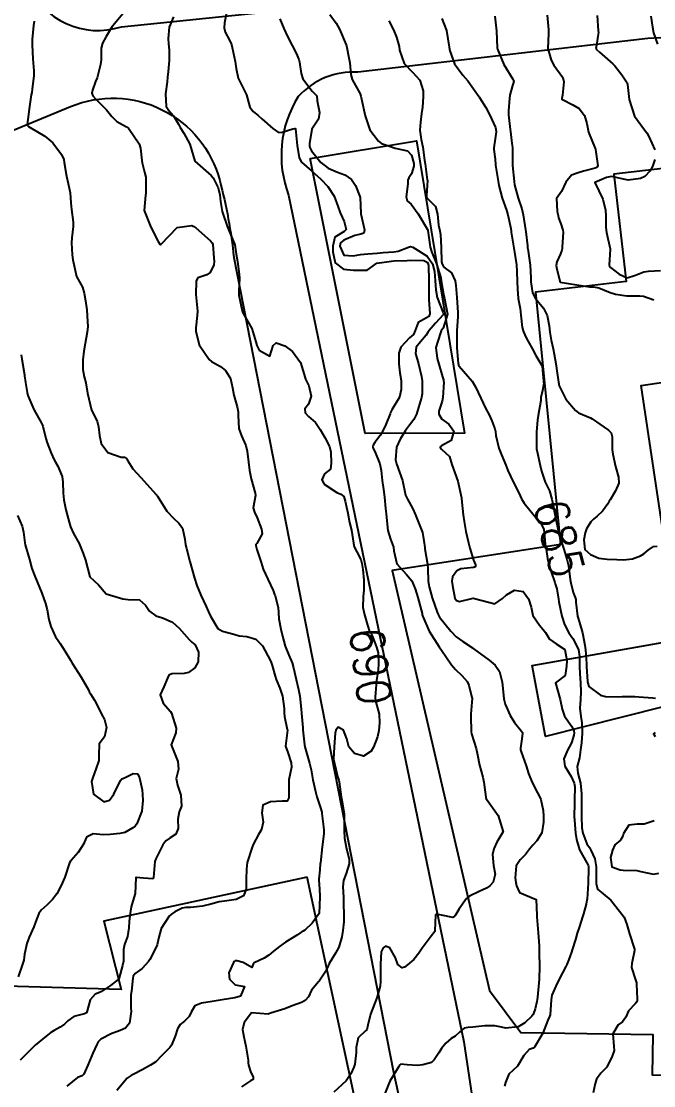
# Model space of a CAD drawing. Header units: metres. Extents: x 292545 to 299085, y 7450245 to 7463078.
# Drawn here: x 296094.2 to 296170, y 7455631.4 to 7455759 of the extents above; entities that cross this region are included whole.
import ezdxf
from ezdxf.enums import TextEntityAlignment as Align

# ---------------------------------------------------------------- set-up
doc = ezdxf.new("R2010")
doc.units = ezdxf.units.M
for name, color, linetype in [('Cotas', 45, 'Continuous'), ('Curvas de Nivel 1m', 11, 'Continuous'), ('Curvas de Nivel 5m', 15, 'Continuous'), ('Edificações', 30, 'Continuous'), ('Vias Primárias', 230, 'Continuous')]:
    doc.layers.add(name, color=color, linetype=linetype)
doc.styles.add('Style-STANDARD', font='STANDARD.shx')

msp = doc.modelspace()

# ---------------------------------------------------------------- linework, layer by layer
at = {"layer": 'Curvas de Nivel 1m', "flags": 128}
for points, elevation in [([(296106.75, 7455760.33), (296105.18, 7455758.44), (296105.14, 7455758.39), (296105.1, 7455758.35), (296104.38, 7455757.14), (296103.93, 7455756.36), (296103.78, 7455755.74), (296103.77, 7455754.36), (296103.7, 7455753.79), (296103.34, 7455752.37), (296103.28, 7455752.2), (296103.1, 7455751.76), (296102.73, 7455750.74), (296102.65, 7455750.38), (296102.76, 7455750.06), (296103.08, 7455749.69), (296104.41, 7455748.36), (296105.06, 7455747.57), (296105.66, 7455746.95), (296106.82, 7455746.32), (296107.04, 7455746.17), (296108.32, 7455744.31), (296108.49, 7455743.79), (296108.63, 7455742.31), (296108.68, 7455742), (296108.98, 7455740.89), (296109.12, 7455740.3), (296109.14, 7455740.13), (296109.11, 7455738.3), (296109.09, 7455738.15), (296108.92, 7455736.3), (296109.73, 7455734.29), (296110.59, 7455732.57), (296110.79, 7455732.28), (296110.87, 7455732.24), (296110.95, 7455732.28), (296112.89, 7455734.25), (296114.64, 7455734.49), (296114.9, 7455734.4), (296115.11, 7455734.23), (296116.88, 7455732.68), (296117.1, 7455732.43), (296117.17, 7455732.21), (296117.29, 7455730.63), (296117.32, 7455730.2), (296117.28, 7455729.77), (296116.83, 7455728.89), (296116.43, 7455728.61), (296115.35, 7455728.22), (296115.17, 7455727.88), (296115.13, 7455726.23), (296115.18, 7455725.85), (296115.32, 7455724.22), (296115.28, 7455723.71), (296115.13, 7455722.23), (296115.13, 7455721.85), (296115.53, 7455720.22), (296116.71, 7455718.46), (296117, 7455718.21), (296118.1, 7455717.59), (296118.69, 7455717.13), (296119.29, 7455716.17), (296119.53, 7455715.04), (296119.69, 7455714.17), (296120.06, 7455712.76), (296120.18, 7455712.17), (296120.21, 7455711.75), (296120.27, 7455710.17), (296120.6, 7455709.29), (296121.12, 7455708.15), (296121.28, 7455707.44), (296121.43, 7455706.15), (296121.56, 7455705.14), (296121.76, 7455704.15), (296122.24, 7455702.42), (296122.28, 7455702.14), (296121.99, 7455700.66), (296122.15, 7455700.14), (296122.49, 7455699.45), (296123, 7455698.13), (296123.06, 7455697.54), (296122.45, 7455696.41), (296122.32, 7455696.26), (296122.3, 7455696.14), (296122.44, 7455695.67), (296122.94, 7455694.13), (296123.21, 7455693.33), (296123.74, 7455692.13), (296124.38, 7455690.77), (296124.56, 7455690.3), (296124.62, 7455690.12), (296124.98, 7455688.73), (296125.04, 7455688.11), (296125.07, 7455687.38), (296125.31, 7455686.11), (296125.5, 7455685.28), (296125.85, 7455684.1), (296126.29, 7455683.03), (296126.68, 7455682.09), (296126.85, 7455681.5), (296127.15, 7455680.08), (296127.43, 7455678.89), (296127.59, 7455678.08), (296127.77, 7455676.52), (296127.8, 7455676.07), (296127.94, 7455674.32), (296127.97, 7455674.07), (296128.16, 7455672.27), (296128.19, 7455672.07), (296128.2, 7455672.03), (296128.76, 7455670.06), (296128.94, 7455669.25), (296129.17, 7455668.06), (296129.48, 7455666.67), (296129.63, 7455666.05), (296130.07, 7455664.7), (296130.23, 7455664.21), (296130.25, 7455664.05), (296130.44, 7455662.43), (296130.47, 7455662.04), (296130.48, 7455661.6), (296130.28, 7455660.05), (296130.06, 7455658.11), (296130.05, 7455658.05), (296129.99, 7455657.3), (296129.87, 7455656.15), (296129.87, 7455656.05), (296129.96, 7455654.96), (296130.01, 7455654.12), (296130.01, 7455654.05), (296129.92, 7455652.05), (296129.07, 7455650.9), (296128.18, 7455650.07), (296128.01, 7455649.95), (296127.89, 7455649.88), (296127.31, 7455649.5), (296125.88, 7455648.6), (296125.58, 7455648.4), (296125.15, 7455648.11), (296124.44, 7455647.54), (296123.86, 7455647.04), (296123.3, 7455646.68), (296122.12, 7455646.14), (296122, 7455645.99), (296121.84, 7455645.6), (296120.81, 7455646.16), (296120.05, 7455646.36), (296119.85, 7455646.36), (296119.72, 7455646.3), (296119.64, 7455646.17), (296119.06, 7455644.95), (296119.14, 7455644.18), (296119.82, 7455643.52), (296120.96, 7455643.3), (296120.46, 7455642.16), (296119.8, 7455641.93), (296118.27, 7455641.71), (296117.8, 7455641.64), (296117.1, 7455641.51), (296115.79, 7455641.31), (296115.02, 7455641), (296114.57, 7455640.23), (296114.31, 7455639.7), (296113.77, 7455639.15), (296113.25, 7455638.76), (296112.91, 7455638.25), (296112.64, 7455637.35), (296112.2, 7455636.26), (296112, 7455635.99), (296111.72, 7455635.72), (296111.01, 7455634.98), (296110.31, 7455634.28), (296109.7, 7455633.86), (296108.69, 7455633.3), (296107.69, 7455632.78), (296107.36, 7455632.64), (296106.88, 7455632.32), (296105.67, 7455630.83)], 691), ([(296118.84, 7455760.18), (296118.58, 7455758.8), (296118.52, 7455758.19), (296118.65, 7455757.66), (296119.16, 7455756.71), (296119.4, 7455756.18), (296119.49, 7455755.84), (296119.84, 7455754.17), (296119.97, 7455753.33), (296120.18, 7455752.17), (296121.09, 7455750.4), (296121.19, 7455750.16), (296121.61, 7455748.69), (296122, 7455748.15), (296122.6, 7455747.68), (296123.05, 7455747.3), (296124.35, 7455746.12), (296125.04, 7455745.65), (296125.47, 7455745.67), (296126.74, 7455746.09), (296127, 7455746.14), (296127.04, 7455746.14), (296127.07, 7455746.12), (296127.07, 7455746.09), (296127.06, 7455746.07), (296127.29, 7455744.09), (296127.51, 7455742.6), (296127.81, 7455742.08), (296128.98, 7455741.05), (296130.13, 7455740.05), (296130.95, 7455739.18), (296131.72, 7455738.03), (296132.15, 7455736.81), (296132.41, 7455736.03), (296132.91, 7455735), (296133.14, 7455734.02), (296132.89, 7455733.8), (296131.79, 7455733.12), (296131.53, 7455732.03), (296131.55, 7455731.35), (296131.82, 7455730.03), (296132.84, 7455729.29), (296134.01, 7455729.17), (296134.83, 7455729.14), (296135.65, 7455729.16), (296136.84, 7455729.97), (296138.57, 7455730.23), (296138.85, 7455730.25), (296140.45, 7455730.32), (296140.85, 7455730.35), (296142.45, 7455730.3), (296142.85, 7455730.1), (296142.98, 7455729.9), (296143.03, 7455729.71), (296143.07, 7455727.9), (296143.06, 7455727.66), (296143.06, 7455725.9), (296143.08, 7455725.62), (296143.19, 7455723.9), (296143.05, 7455723.61), (296142.77, 7455723.42), (296141.79, 7455722.88), (296141.44, 7455721.91), (296141.21, 7455721.46), (296140.74, 7455721.05), (296139.71, 7455719.94), (296139.45, 7455719.21), (296139.46, 7455717.94), (296139.6, 7455716.84), (296139.74, 7455715.93), (296139.76, 7455714.84), (296139.54, 7455713.94), (296138.64, 7455712.4), (296138.47, 7455712.11), (296138.41, 7455711.95), (296137.91, 7455710.66), (296137.58, 7455709.96), (296137.23, 7455709.33), (296136.59, 7455708.49), (296136.37, 7455708.19), (296136.33, 7455707.97), (296136.38, 7455707.77), (296136.58, 7455707.43), (296137.2, 7455705.96), (296137.36, 7455705.16), (296137.48, 7455703.96), (296137.62, 7455702.86), (296137.73, 7455701.96), (296137.87, 7455700.59), (296137.93, 7455699.96), (296138.09, 7455698.33), (296138.16, 7455697.95), (296138.45, 7455696.93), (296138.81, 7455695.95), (296138.87, 7455695.51), (296139.21, 7455693.94), (296140.4, 7455692.68), (296141.02, 7455691.92), (296141.43, 7455690.96), (296141.73, 7455689.91), (296142.25, 7455688), (296142.27, 7455687.9), (296142.28, 7455687.84), (296142.34, 7455687.63), (296143.12, 7455685.89), (296144.3, 7455683.99), (296144.38, 7455683.88), (296144.58, 7455683.6), (296145.79, 7455681.86), (296146.27, 7455681.29), (296147, 7455680.59), (296147.65, 7455679.84), (296147.84, 7455679.43), (296148.23, 7455677.95), (296148.26, 7455677.83), (296148.26, 7455677.8), (296148.23, 7455677.37), (296148.09, 7455675.94), (296148.09, 7455675.83), (296148.09, 7455675.72), (296148.14, 7455673.83), (296148.18, 7455673.57), (296148.72, 7455671.82), (296148.89, 7455671.08), (296149.13, 7455669.82), (296149.52, 7455668.41), (296149.67, 7455667.81), (296149.89, 7455666.01), (296149.94, 7455665.81), (296150.08, 7455665.6), (296151.38, 7455663.8), (296151.97, 7455661.85), (296151.95, 7455661.79), (296151.21, 7455660.61), (296150.85, 7455659.8), (296150.7, 7455659.11), (296150.83, 7455657.8), (296151.02, 7455656.76), (296150.76, 7455655.8), (296150.38, 7455655.38), (296149.96, 7455655.07), (296149.08, 7455654.7), (296147.95, 7455654.14), (296147.58, 7455653.84), (296146.71, 7455652.63), (296146.26, 7455651.85), (296146.11, 7455651.66), (296145.92, 7455651.57), (296144.59, 7455651.87), (296143.92, 7455651.98), (296143.87, 7455651.88), (296143.79, 7455649.98), (296143.76, 7455649.88), (296143.35, 7455649.35), (296142.26, 7455647.9), (296141.87, 7455647.31), (296141.25, 7455646.52), (296140.51, 7455645.92), (296140.13, 7455645.64), (296139.85, 7455645.54), (296139.33, 7455645.94), (296139.06, 7455646.74), (296138.39, 7455647.94), (296137.87, 7455648.15), (296137.57, 7455647.95), (296137.36, 7455647.45), (296137.27, 7455645.96), (296137.26, 7455644.53), (296137.27, 7455643.96), (296137.22, 7455643.36), (296136.83, 7455641.96), (296136.54, 7455641.22), (296136.07, 7455639.98), (296135.76, 7455638.67), (296135.63, 7455638.11), (296135.46, 7455637.98), (296134.58, 7455637.16), (296134.34, 7455635.99), (296134.33, 7455635.39), (296134.19, 7455634), (296134.08, 7455633.62), (296133.69, 7455632.82), (296133.15, 7455632.01), (296131.67, 7455630.64)], 689), ([(296131.2, 7455759.78), (296131.93, 7455758.76), (296132.34, 7455758.02), (296133.16, 7455756.17), (296133.2, 7455756.02), (296133.52, 7455754.4), (296133.57, 7455754.01), (296133.7, 7455752.59), (296133.87, 7455752.01), (296134.81, 7455750.27), (296134.92, 7455749.99), (296134.94, 7455749.85), (296135.08, 7455749.27), (296135.35, 7455747.99), (296135.41, 7455747.64), (296135.98, 7455745.98), (296137.02, 7455744.59), (296137.4, 7455744.35), (296138.47, 7455743.96), (296139.01, 7455743.78), (296140.52, 7455743.44), (296141, 7455742.92), (296141.27, 7455741.92), (296141.28, 7455741.63), (296140.97, 7455740.69), (296140.66, 7455740.23), (296140.56, 7455739.93), (296140.53, 7455739.5), (296140.34, 7455737.93), (296140.47, 7455737.46), (296140.93, 7455737.04), (296141.8, 7455735.91), (296142.89, 7455734.04), (296142.94, 7455733.9), (296143.2, 7455732.22), (296143.23, 7455731.89), (296143.38, 7455731.38), (296143.99, 7455729.89), (296144.48, 7455728.23), (296144.54, 7455727.88), (296144.81, 7455726.26), (296144.88, 7455725.96), (296144.9, 7455725.88), (296144.93, 7455725.75), (296145.28, 7455723.87), (296144.76, 7455722.19), (296144.63, 7455722.01), (296144.55, 7455721.88), (296144.09, 7455720.53), (296143.91, 7455719.89), (296144.05, 7455718.55), (296144.24, 7455717.88), (296144.69, 7455716.36), (296144.8, 7455715.99), (296144.83, 7455715.88), (296144.84, 7455715.72), (296144.74, 7455713.88), (296144.65, 7455713.45), (296144.27, 7455712.25), (296144.26, 7455711.88), (296144.63, 7455711.29), (296145.45, 7455710.7), (296146.05, 7455709.86), (296145.73, 7455708.73), (296144.59, 7455708.09), (296144.45, 7455708.02), (296144.43, 7455707.88), (296144.58, 7455707.7), (296145.52, 7455706.81), (296145.82, 7455705.86), (296146.53, 7455703.85), (296146.96, 7455701.85), (296147.02, 7455701.33), (296147.19, 7455699.84), (296147.29, 7455699.03), (296147.48, 7455697.84), (296147.81, 7455696.47), (296147.99, 7455695.83), (296148.43, 7455694.41), (296148.67, 7455693.83), (296148.66, 7455693.58), (296148.42, 7455693.5), (296146.9, 7455693.36), (296146.41, 7455693.12), (296145.88, 7455692.38), (296145.81, 7455691.86), (296145.89, 7455691.36), (296146.16, 7455689.85), (296146.37, 7455689.55), (296146.75, 7455689.46), (296148.37, 7455689.83), (296150.37, 7455689.33), (296150.99, 7455689.18), (296151.88, 7455689.79), (296152.38, 7455690.25), (296153.35, 7455690.8), (296154.38, 7455690.65), (296155.01, 7455689.75), (296155.33, 7455688.78), (296155.53, 7455687.75), (296156.33, 7455686.6), (296156.73, 7455686.14), (296157.06, 7455685.73), (296157.52, 7455684.93), (296158.31, 7455684.38), (296159.35, 7455683.7), (296159.62, 7455682.36), (296159.57, 7455681.7), (296159.39, 7455680.57), (296158.25, 7455679.71), (296158.79, 7455677.7), (296159.04, 7455676.53), (296159.34, 7455675.7), (296160.19, 7455674.46), (296160.45, 7455673.95), (296160.47, 7455673.69), (296160.44, 7455673.42), (296160.17, 7455672.51), (296159.88, 7455671.97), (296159.73, 7455671.69), (296159.25, 7455670.6), (296159.35, 7455669.7), (296160.12, 7455668.46), (296160.49, 7455667.69), (296160.55, 7455667.24), (296160.52, 7455665.69), (296160.52, 7455665.24), (296160.5, 7455663.69), (296160.51, 7455663.24), (296160.65, 7455661.68), (296160.77, 7455660.94), (296161.11, 7455659.68), (296162, 7455658.11), (296162.16, 7455657.83), (296162.19, 7455657.67), (296162.19, 7455657.47), (296162.16, 7455655.67), (296162.03, 7455653.75), (296162.02, 7455653.67), (296161.94, 7455653.18), (296161.59, 7455652.01), (296161.48, 7455651.67), (296161.11, 7455650.48), (296160.86, 7455649.68), (296160.63, 7455648.94), (296160.24, 7455647.69), (296160.15, 7455647.4), (296159.86, 7455646.53), (296159.6, 7455645.94), (296159.47, 7455645.7), (296159.09, 7455644.95), (296158.43, 7455643.71), (296157.81, 7455642.26), (296157.74, 7455641.72), (296157.59, 7455639.91), (296157.53, 7455639.72), (296157.31, 7455639.27), (296156.73, 7455637.73), (296155.74, 7455636.04), (296155.56, 7455635.92), (296155.11, 7455635.75), (296154.44, 7455635.04), (296153.7, 7455633.77), (296152.66, 7455632.81), (296152.26, 7455631.78), (296152.12, 7455631.35)], 687), ([(296150.97, 7455759.58), (296151.18, 7455757.8), (296151.27, 7455755.8), (296151.3, 7455755.65), (296152.07, 7455753.79), (296153.12, 7455752.06), (296153.23, 7455751.89), (296153.25, 7455751.78), (296153.11, 7455751.3), (296152.76, 7455750.12), (296152.72, 7455749.78), (296152.62, 7455748.24), (296152.62, 7455747.78), (296152.82, 7455746), (296152.84, 7455745.78), (296153.02, 7455744.32), (296153.09, 7455743.85), (296153.09, 7455743.78), (296153.09, 7455743.7), (296153.08, 7455741.78), (296153.08, 7455741.69), (296153.29, 7455739.78), (296153.35, 7455739.38), (296153.79, 7455737.77), (296154.2, 7455736.49), (296154.38, 7455735.77), (296154.66, 7455734), (296154.69, 7455733.76), (296154.88, 7455732.08), (296154.91, 7455731.8), (296154.91, 7455731.76), (296154.92, 7455731.71), (296155.22, 7455729.75), (296155.3, 7455728.23), (296155.31, 7455727.75), (296155.51, 7455726.45), (296155.85, 7455725.74), (296156.79, 7455724.58), (296157.26, 7455723.73), (296157.5, 7455722.46), (296157.56, 7455721.72), (296157.71, 7455720.75), (296157.95, 7455719.72), (296158.09, 7455719.09), (296158.31, 7455717.71), (296158.36, 7455717.37), (296158.59, 7455715.71), (296158.68, 7455715.3), (296159.5, 7455713.7), (296160.64, 7455712.33), (296161.02, 7455712.07), (296161.97, 7455711.67), (296162.43, 7455711.46), (296162.63, 7455711.35), (296163.56, 7455710.71), (296164.61, 7455709.99), (296164.93, 7455709.64), (296165.04, 7455709.19), (296165.05, 7455707.64), (296165.11, 7455707.11), (296165.45, 7455705.63), (296165.82, 7455704.35), (296165.85, 7455703.63), (296165.46, 7455702.69), (296164.82, 7455701.64), (296164.7, 7455701.45), (296164.51, 7455701.13), (296163.89, 7455700.26), (296163.25, 7455699.65), (296162.82, 7455699.32), (296162.48, 7455698.99), (296161.97, 7455698.17), (296161.8, 7455697.67), (296161.63, 7455696.85), (296161.78, 7455695.67), (296162.43, 7455695.07), (296163.44, 7455694.63), (296164.43, 7455694.5), (296165.59, 7455694.46), (296166.42, 7455694.43), (296167.5, 7455694.54), (296168.43, 7455694.91), (296168.85, 7455695.17), (296169.37, 7455695.58), (296169.99, 7455696.04), (296170.45, 7455696.06)], 684), ([(296157.26, 7455759.73), (296157.42, 7455757.96), (296157.42, 7455757.73), (296157.4, 7455757.5), (296157.34, 7455755.73), (296157.71, 7455754.3), (296158.06, 7455753.72), (296159.11, 7455752.23), (296159.26, 7455751.71), (296159.09, 7455750.12), (296159, 7455749.71), (296159.02, 7455749.65), (296159.08, 7455749.6), (296160.33, 7455748.95), (296161.07, 7455748.53), (296161.73, 7455747.67), (296162.01, 7455746.71), (296162.22, 7455745.67), (296163.01, 7455743.73), (296163.04, 7455743.66), (296163.06, 7455743.61), (296163.34, 7455741.66), (296163.19, 7455741.46), (296162.99, 7455741.39), (296161.62, 7455741.03), (296160.98, 7455740.83), (296160.15, 7455740.52), (296159.5, 7455739.7), (296158.95, 7455738.57), (296158.38, 7455737.72), (296158.44, 7455736.19), (296158.55, 7455735.71), (296158.61, 7455735.41), (296158.9, 7455734.71), (296159.14, 7455733.95), (296159.17, 7455733.71), (296159.05, 7455731.89), (296159.04, 7455731.71), (296159.02, 7455731.56), (296158.86, 7455731.11), (296158.4, 7455730.16), (296158.34, 7455729.72), (296158.42, 7455729.29), (296158.82, 7455727.71), (296160.82, 7455727.38), (296162.32, 7455727.17), (296162.82, 7455727.15), (296163.44, 7455727.03), (296164.81, 7455726.49), (296165.45, 7455726.27), (296166.8, 7455726.07), (296168.34, 7455726.06), (296168.8, 7455726.03), (296170.03, 7455725.58)], 683), ([(296163.26, 7455759.66), (296163.37, 7455757.85), (296163.39, 7455757.66), (296163.38, 7455757.45), (296163.16, 7455756.12), (296163.1, 7455755.72), (296163.11, 7455755.66), (296163.15, 7455755.6), (296163.54, 7455755.26), (296165.14, 7455753.87), (296165.25, 7455753.75), (296165.35, 7455753.64), (296166.19, 7455752.55), (296166.83, 7455751.61), (296166.9, 7455751.41), (296167.08, 7455749.61), (296167.72, 7455747.6), (296169.04, 7455745.8), (296169.2, 7455745.59), (296169.45, 7455745.16), (296170.15, 7455743.58)], 682), ([(296169.67, 7455759.58), (296169.88, 7455758.27), (296170, 7455757.58), (296170.48, 7455756.25)], 681), ([(296095.72, 7455758.99), (296095.67, 7455758.46), (296095.49, 7455756.79), (296095.48, 7455756.47), (296095.48, 7455756.14), (296095.59, 7455754.46), (296095.71, 7455753.05), (296095.68, 7455752.46), (296095.49, 7455750.86), (296095.44, 7455750.46), (296095.39, 7455750.16), (296095.14, 7455748.47), (296095.06, 7455747.8), (296094.91, 7455746.61), (296094.94, 7455746.47), (296095.04, 7455746.38), (296095.24, 7455746.26), (296097.02, 7455745.2), (296097.97, 7455744.43), (296099, 7455743.02), (296099.28, 7455742.42), (296099.34, 7455742.06), (296099.62, 7455740.41), (296099.83, 7455739.54), (296100.05, 7455738.41), (296100.14, 7455737.2), (296100.22, 7455736.41), (296100.41, 7455734.9), (296100.42, 7455734.4), (296100.25, 7455733.03), (296100.2, 7455732.41), (296100.3, 7455730.97), (296100.39, 7455730.4), (296100.82, 7455728.4), (296101.53, 7455727.11), (296101.75, 7455726.39), (296101.88, 7455725.47), (296102.04, 7455724.38), (296102.15, 7455722.99), (296102.16, 7455722.38), (296102.1, 7455721.73), (296101.84, 7455720.38), (296101.68, 7455719.43), (296101.56, 7455718.39), (296101.57, 7455717.26), (296101.75, 7455716.38), (296101.93, 7455715.63), (296102.14, 7455714.39), (296102.63, 7455712.38), (296103.3, 7455711.05), (296103.47, 7455710.37), (296103.57, 7455709.33), (296103.79, 7455708.36), (296104.58, 7455707.29), (296106.18, 7455706.73), (296106.57, 7455706.72), (296106.81, 7455706.57), (296106.96, 7455706.32), (296107.57, 7455705.34), (296108.54, 7455704.3), (296110.35, 7455702.28), (296110.42, 7455702.19), (296110.51, 7455702.06), (296111.66, 7455700.27), (296112.48, 7455699.4), (296113.07, 7455698.84), (296113.51, 7455698.24), (296113.79, 7455696.9), (296113.9, 7455696.24), (296114.01, 7455695.81), (296114.42, 7455694.23), (296114.96, 7455692.22), (296115.24, 7455691.36), (296115.71, 7455690.22), (296116.36, 7455688.84), (296116.66, 7455688.21), (296116.88, 7455687.67), (296117.78, 7455686.2), (296118.32, 7455685.89), (296119.67, 7455685.52), (296120.31, 7455685.34), (296121.22, 7455685.25), (296122.31, 7455684.94), (296123.12, 7455684.13), (296124.06, 7455682.34), (296124.15, 7455682.12), (296124.27, 7455681.78), (296124.64, 7455680.5), (296124.76, 7455680.11), (296125.18, 7455679.04), (296125.52, 7455678.1), (296125.71, 7455676.6), (296125.71, 7455676.1), (296125.76, 7455675.66), (296126.09, 7455674.09), (296126.1, 7455674.01), (296125.89, 7455672.09), (296126.15, 7455671.34), (296126.57, 7455670.09), (296126.61, 7455669.6), (296126.28, 7455668.09), (296126.26, 7455667.94), (296126.28, 7455666.09), (296126.27, 7455665.9), (296126.08, 7455665.5), (296125.49, 7455665.51), (296124.08, 7455665.44), (296123.16, 7455665.04), (296123.03, 7455664.13), (296123.18, 7455663), (296122.98, 7455662.13), (296122.65, 7455661.52), (296122.02, 7455660.39), (296121.96, 7455660.2), (296121.94, 7455660.14), (296121.88, 7455660.01), (296121.29, 7455658.15), (296121.19, 7455657.36), (296121.14, 7455656.15), (296121.15, 7455654.96), (296120.82, 7455654.16), (296119.94, 7455653.72), (296118.58, 7455653.54), (296117.94, 7455653.47), (296116.94, 7455653.19), (296115.93, 7455652.93), (296114.49, 7455652.79), (296113.93, 7455652.77), (296113.49, 7455652.68), (296112.62, 7455652.25), (296112.19, 7455651.98), (296111.91, 7455651.72), (296110.97, 7455650.27), (296110.66, 7455649.06), (296110.5, 7455648.28), (296109.86, 7455646.96), (296109.6, 7455646.55), (296109.43, 7455646.29), (296108.68, 7455645.46), (296107.83, 7455644.85), (296107.61, 7455644.53), (296107.56, 7455644.31), (296107.39, 7455642.73), (296107.32, 7455642.31), (296107.34, 7455640.76), (296107.37, 7455640.31), (296107.18, 7455638.9), (296106.67, 7455638.32), (296106.05, 7455638.02), (296105.75, 7455637.9), (296105.06, 7455637.66), (296103.74, 7455637.01), (296103.42, 7455636.68), (296103.24, 7455636.36), (296102.77, 7455635.33), (296102.37, 7455634.37), (296102.19, 7455633.89), (296101.69, 7455632.78), (296101.49, 7455632.58), (296100.95, 7455632.39), (296099.67, 7455631.36)], 692), ([(296125.19, 7455759.27), (296125.66, 7455758.11), (296126.12, 7455757.14), (296126.67, 7455756.09), (296127.14, 7455755.14), (296127.46, 7455754.41), (296127.55, 7455754.08), (296127.74, 7455752.7), (296127.96, 7455752.08), (296129.09, 7455750.62), (296129.62, 7455750.05), (296129.68, 7455749.46), (296129.95, 7455748.05), (296129.85, 7455747.25), (296129.04, 7455746.06), (296128.74, 7455744.34), (296128.74, 7455744.06), (296128.79, 7455743.84), (296129.01, 7455743.47), (296130.13, 7455742.05), (296130.98, 7455741.38), (296132.1, 7455740.9), (296132.97, 7455740.57), (296133.77, 7455740.01), (296134.25, 7455739.3), (296134.79, 7455737.99), (296134.81, 7455737.86), (296134.91, 7455735.99), (296134.92, 7455735.89), (296135.35, 7455733.99), (296135.27, 7455733.6), (296134.89, 7455733.47), (296134.17, 7455733.29), (296132.88, 7455732.74), (296132.46, 7455732.44), (296132.39, 7455732.02), (296132.86, 7455730.93), (296133.99, 7455730.86), (296134.86, 7455731.03), (296135.74, 7455731.1), (296136.86, 7455731.19), (296137.57, 7455731.25), (296138.86, 7455731.36), (296139.37, 7455731.44), (296140.61, 7455731.92), (296140.87, 7455732), (296141.13, 7455731.92), (296142.86, 7455730.82), (296143.48, 7455729.89), (296143.72, 7455729.01), (296143.83, 7455727.89), (296143.91, 7455726.79), (296144.07, 7455725.89), (296144.78, 7455724.03), (296144.81, 7455723.88), (296144.77, 7455723.78), (296143.85, 7455722.8), (296143.1, 7455721.9), (296142.96, 7455721.69), (296142.75, 7455721.38), (296142.08, 7455720.57), (296141.55, 7455719.91), (296141.47, 7455719.17), (296141.81, 7455717.91), (296142.19, 7455716.41), (296142.25, 7455715.9), (296142.25, 7455714.31), (296142.2, 7455713.9), (296141.84, 7455712.71), (296141.57, 7455711.91), (296141.27, 7455711.27), (296140.62, 7455710.41), (296140.25, 7455709.93), (296139.62, 7455708.91), (296139.17, 7455707.94), (296139.07, 7455706.44), (296139.2, 7455705.94), (296139.56, 7455704.94), (296139.92, 7455703.93), (296140.28, 7455702.17), (296140.39, 7455701.93), (296140.51, 7455701.72), (296141.14, 7455700.56), (296141.42, 7455699.92), (296142.08, 7455698.3), (296142.24, 7455697.9), (296142.29, 7455697.73), (296142.45, 7455696.73), (296142.57, 7455695.9), (296142.59, 7455695.75), (296142.9, 7455693.9), (296142.94, 7455693.37), (296142.98, 7455691.89), (296143.09, 7455691.19), (296143.45, 7455689.89), (296144.05, 7455688.18), (296144.17, 7455687.88), (296144.34, 7455687.58), (296145.68, 7455685.87), (296146.32, 7455685.2), (296147.12, 7455684.66), (296148.3, 7455683.9), (296148.39, 7455683.83), (296150.28, 7455682.4), (296151.02, 7455681.8), (296151.55, 7455681.07), (296151.87, 7455679.79), (296151.9, 7455679.43), (296152.06, 7455677.78), (296152.22, 7455677.14), (296152.83, 7455675.78), (296153.35, 7455674.93), (296154.18, 7455673.9), (296154.28, 7455673.76), (296154.31, 7455673.63), (296154.17, 7455672.7), (296154.05, 7455671.87), (296154.05, 7455671.76), (296154.07, 7455671.68), (296154.15, 7455671.44), (296154.74, 7455669.75), (296155.03, 7455668.84), (296155.47, 7455667.75), (296156.09, 7455666.51), (296156.36, 7455666.01), (296156.47, 7455665.73), (296156.75, 7455664.41), (296156.79, 7455663.73), (296156.79, 7455663), (296156.59, 7455661.73), (296156.02, 7455660.78), (296155.53, 7455660.23), (296155.14, 7455659.75), (296154.64, 7455659.12), (296154, 7455658.5), (296153.52, 7455657.77), (296153.41, 7455656.33), (296153.5, 7455655.77), (296153.57, 7455655.38), (296153.95, 7455654.56), (296155.94, 7455653.74), (296156.02, 7455651.84), (296156.02, 7455651.74), (296156.01, 7455651.65), (296156.18, 7455649.74), (296156.3, 7455648.16), (296156.29, 7455647.74), (296156.29, 7455647.31), (296156.34, 7455645.74), (296156.28, 7455644.19), (296156.24, 7455643.74), (296156.08, 7455642.01), (296156.06, 7455641.74), (296156.02, 7455641.51), (296155.79, 7455640.61), (296155.56, 7455639.96), (296155.41, 7455639.74), (296154.59, 7455638.93), (296153.76, 7455638.46), (296152.3, 7455638.33), (296151.76, 7455638.43), (296150.96, 7455638.6), (296149.76, 7455638.59), (296148.34, 7455638.42), (296147.76, 7455638.39), (296147.3, 7455638.3), (296146.75, 7455637.85), (296146.23, 7455637.37), (296145.74, 7455637.07), (296145.08, 7455636.53), (296144.58, 7455635.87), (296144.26, 7455635.34), (296143.71, 7455634.5), (296143.38, 7455634.21), (296142.36, 7455633.9), (296141.7, 7455633.84), (296140.47, 7455633.92), (296139.7, 7455634), (296139.66, 7455633.97), (296139.63, 7455633.93), (296139.46, 7455633.7), (296138.39, 7455631.95), (296137.67, 7455630.17)], 688), ([(296138.28, 7455759.04), (296138.81, 7455757.95), (296139.17, 7455757.07), (296139.5, 7455755.94), (296139.55, 7455755.53), (296140.11, 7455753.93), (296141.12, 7455752.88), (296141.97, 7455751.91), (296142.37, 7455750.63), (296142.4, 7455749.91), (296142.3, 7455748.68), (296142.2, 7455747.91), (296142.07, 7455746.89), (296141.98, 7455745.91), (296142.13, 7455744.8), (296142.35, 7455743.91), (296142.56, 7455742.34), (296142.61, 7455741.9), (296142.88, 7455739.98), (296142.89, 7455739.9), (296142.77, 7455738.08), (296142.8, 7455737.9), (296142.94, 7455737.7), (296143.84, 7455736.79), (296144.11, 7455735.88), (296144.23, 7455734.55), (296144.36, 7455733.88), (296144.45, 7455733.44), (296144.53, 7455731.88), (296144.58, 7455730.15), (296144.64, 7455729.88), (296144.84, 7455729.5), (296145.78, 7455728.82), (296146.2, 7455727.86), (296146.28, 7455727.32), (296146.43, 7455725.86), (296146.55, 7455724.08), (296146.55, 7455723.85), (296146.52, 7455723.6), (296146.42, 7455721.86), (296146.4, 7455721.5), (296146.41, 7455719.85), (296146.59, 7455717.97), (296146.61, 7455717.85), (296146.63, 7455717.78), (296146.7, 7455717.65), (296148.25, 7455715.83), (296148.67, 7455715.18), (296149.28, 7455713.82), (296149.86, 7455712.6), (296150.29, 7455711.81), (296150.63, 7455711.1), (296150.96, 7455710.14), (296151.04, 7455709.8), (296151.09, 7455709.32), (296151.46, 7455707.8), (296151.78, 7455707), (296152.29, 7455705.78), (296152.55, 7455705.16), (296153.19, 7455703.77), (296153.84, 7455702.45), (296154.18, 7455701.76), (296154.51, 7455701.21), (296155.69, 7455699.75), (296156.48, 7455698.83), (296156.83, 7455698.09), (296156.89, 7455697.73), (296157.02, 7455696.31), (296157.12, 7455695.73), (296157.3, 7455694.6), (296157.48, 7455693.72), (296157.71, 7455693.01), (296158.16, 7455691.71), (296158.22, 7455691.54), (296158.39, 7455690.95), (296158.62, 7455689.71), (296158.66, 7455689.41), (296159.01, 7455687.7), (296159.34, 7455686.69), (296159.86, 7455685.69), (296160.32, 7455685.02), (296160.99, 7455683.68), (296161.13, 7455682.84), (296161.13, 7455681.68), (296161.15, 7455680.79), (296161.23, 7455679.68), (296161.29, 7455678.62), (296161.24, 7455677.68), (296161.17, 7455676.64), (296161.28, 7455675.68), (296161.41, 7455674.89), (296161.44, 7455673.68), (296161.35, 7455672.49), (296161.26, 7455671.68), (296161.11, 7455670.72), (296160.86, 7455669.68), (296160.93, 7455668.88), (296161.25, 7455667.68), (296161.37, 7455666.41), (296161.36, 7455665.68), (296161.35, 7455664.39), (296161.37, 7455663.68), (296161.42, 7455662.3), (296161.52, 7455661.68), (296162.02, 7455660.42), (296162.31, 7455659.96), (296162.5, 7455659.66), (296162.96, 7455658.62), (296163.11, 7455657.65), (296163.14, 7455656.49), (296163.13, 7455655.65), (296163.27, 7455654.96), (296163.95, 7455654.41), (296164.9, 7455653.63), (296165.93, 7455652.32), (296166.47, 7455651.61), (296166.79, 7455650.73), (296167.11, 7455649.61), (296167.71, 7455647.77), (296167.73, 7455647.6), (296167.39, 7455646.06), (296167.38, 7455645.6), (296167.83, 7455644.11), (296167.95, 7455643.73), (296167.97, 7455643.6), (296168.02, 7455641.82), (296168.02, 7455641.6), (296167.97, 7455641.43), (296167.8, 7455641.23), (296167.01, 7455640.39), (296166.67, 7455639.61), (296166.3, 7455639.08), (296165.76, 7455638.71), (296165.13, 7455637.63), (296165.23, 7455636.12), (296165.27, 7455635.63), (296165.05, 7455634.96), (296164.4, 7455633.64), (296163.7, 7455632.92), (296163.15, 7455632.2), (296163.01, 7455631.66), (296162.75, 7455630.57)], 686), ([(296170.17, 7455742.4), (296169.89, 7455741.58), (296169.57, 7455741), (296168.97, 7455740.39), (296168.42, 7455740.14), (296166.97, 7455739.93), (296166.59, 7455740), (296164.97, 7455740.36), (296164.37, 7455740.25), (296162.96, 7455739.66), (296163.94, 7455737.65), (296164.23, 7455736.34), (296164.27, 7455735.65), (296164.3, 7455734.25), (296164.36, 7455733.65), (296164.8, 7455731.72), (296164.8, 7455731.64), (296164.7, 7455729.79), (296164.72, 7455729.64), (296164.84, 7455729.47), (296165.9, 7455728.69), (296166.83, 7455728.24), (296167.86, 7455728.57), (296168.84, 7455728.95), (296169.39, 7455729.03), (296170.84, 7455729.13)], 682), ([(296094.18, 7455719.01), (296094.26, 7455718.47), (296094.56, 7455716.6), (296094.58, 7455716.47), (296094.68, 7455715.7), (296094.89, 7455714.47), (296094.99, 7455714.14), (296095.71, 7455712.46), (296096.62, 7455710.81), (296096.74, 7455710.57), (296096.78, 7455710.45), (296097.12, 7455708.96), (296097.28, 7455708.44), (296097.78, 7455707.22), (296098.13, 7455706.43), (296098.28, 7455706.14), (296098.56, 7455705.68), (296099.1, 7455704.41), (296099.19, 7455703.76), (296099.2, 7455702.41), (296099.29, 7455701.63), (296099.53, 7455700.41), (296099.93, 7455698.95), (296100.11, 7455698.4), (296100.46, 7455697.6), (296101.12, 7455696.39), (296101.63, 7455695.19), (296101.89, 7455694.39), (296102.4, 7455692.38), (296103.45, 7455691.43), (296104.37, 7455690.35), (296106.37, 7455689.75), (296106.99, 7455689.7), (296108.37, 7455689.65), (296109.08, 7455689.02), (296109.57, 7455688.29), (296110.34, 7455687.73), (296111.13, 7455687.48), (296112.33, 7455686.95), (296113.12, 7455686.25), (296114.31, 7455684.88), (296114.65, 7455684.58), (296115.03, 7455684.23), (296115.43, 7455683.36), (296115.41, 7455682.22), (296115.01, 7455681.49), (296114.26, 7455680.93), (296113.71, 7455680.8), (296112.26, 7455680.77), (296111.89, 7455680.63), (296111.71, 7455680.27), (296111.29, 7455679.22), (296110.85, 7455678.27), (296111.22, 7455677.27), (296112.09, 7455676.26), (296112.2, 7455676.06), (296112.77, 7455674.25), (296112.74, 7455673.69), (296112.16, 7455672.26), (296112.97, 7455670.25), (296113.03, 7455669.35), (296112.78, 7455668.25), (296112.92, 7455667.43), (296113.33, 7455666.25), (296113.39, 7455664.93), (296113.14, 7455664.25), (296112.96, 7455663.34), (296113, 7455662.25), (296112.74, 7455661.54), (296112.03, 7455661.12), (296111.52, 7455660.77), (296111.18, 7455660.27), (296110.31, 7455658.6), (296110.21, 7455658.29), (296110.04, 7455656.35), (296110.04, 7455656.29), (296110.02, 7455656.24), (296109.97, 7455656.21), (296108.86, 7455656.3), (296107.97, 7455656.36), (296107.93, 7455656.35), (296107.91, 7455656.31), (296107.83, 7455654.43), (296107.8, 7455654.31), (296107.38, 7455652.87), (296107.27, 7455652.32), (296107.11, 7455651.12), (296107.07, 7455650.32), (296106.91, 7455649.3), (296106.56, 7455648.32), (296106.45, 7455647.74), (296106.43, 7455646.32), (296106.34, 7455645.83), (296105.95, 7455644.33), (296105.91, 7455644.24), (296105.82, 7455644.13), (296104.89, 7455643.42), (296103.81, 7455642.71), (296103.57, 7455642.6), (296103.06, 7455642.37), (296102.47, 7455641.7), (296102.11, 7455640.38), (296102.01, 7455640.15), (296101.78, 7455640.01), (296100.48, 7455639.69), (296099.76, 7455639.2), (296099.37, 7455638.8), (296098.84, 7455638.42), (296098.15, 7455638.03), (296097.75, 7455637.78), (296096.99, 7455637.19), (296096.05, 7455636.45), (296095.88, 7455636.3), (296095.73, 7455636.16), (296094.07, 7455634.47)], 693), ([(296093.76, 7455699.76), (296094.31, 7455698.47), (296094.46, 7455697.77), (296094.62, 7455696.47), (296094.67, 7455696.24), (296095.18, 7455694.46), (296095.47, 7455693.4), (296095.81, 7455692.46), (296096.38, 7455691.13), (296096.67, 7455690.45), (296097.11, 7455689.19), (296097.28, 7455688.44), (296097.49, 7455687.29), (296097.73, 7455686.44), (296098.31, 7455685.21), (296098.63, 7455684.75), (296098.87, 7455684.42), (296099.42, 7455683.54), (296100.08, 7455682.4), (296100.28, 7455682.06), (296101.36, 7455680.39), (296102.24, 7455678.87), (296102.39, 7455678.53), (296102.48, 7455678.38), (296102.98, 7455677.61), (296103.62, 7455676.36), (296103.8, 7455675.96), (296104.19, 7455675.29), (296104.42, 7455674.35), (296104.17, 7455673.24), (296103.52, 7455672.37), (296103.48, 7455671.03), (296103.5, 7455670.37), (296103.15, 7455669.34), (296102.77, 7455668.37), (296102.62, 7455667.86), (296102.86, 7455666.37), (296104.08, 7455665.42), (296104.78, 7455665.65), (296105.29, 7455666.34), (296106.11, 7455667.98), (296106.26, 7455668.18), (296106.56, 7455668.33), (296107.6, 7455668.84), (296108.12, 7455668.79), (296108.3, 7455668.5), (296108.35, 7455668.31), (296108.67, 7455666.87), (296108.73, 7455666.3), (296108.78, 7455665.6), (296108.66, 7455664.3), (296108.05, 7455662.79), (296107.83, 7455662.53), (296107.55, 7455662.31), (296106.6, 7455661.76), (296106.03, 7455661.64), (296104.84, 7455661.53), (296104.03, 7455661.48), (296102.82, 7455661.59), (296102.03, 7455661.19), (296101.77, 7455660.63), (296101.65, 7455660.38), (296101.01, 7455659.38), (296100.16, 7455658.4), (296100.08, 7455658.31), (296099.99, 7455658.12), (296099.41, 7455656.41), (296098.98, 7455655.39), (296098.44, 7455654.42), (296097.94, 7455653.74), (296097.28, 7455653.08), (296096.58, 7455652.44), (296096.3, 7455652.06), (296095.91, 7455651.03), (296095.69, 7455650.45), (296095.12, 7455649.22), (296094.85, 7455648.47), (296094.58, 7455647.19), (296094.48, 7455646.47), (296094.34, 7455645.98), (296093.82, 7455644.48)], 694)]:
    msp.add_lwpolyline(points, dxfattribs=dict(at, elevation=elevation))
at = {"layer": 'Curvas de Nivel 5m', "flags": 128}
for points, elevation in [([(296112.45, 7455759.52), (296111.94, 7455758.27), (296111.81, 7455756.92), (296111.86, 7455756.27), (296111.92, 7455755.5), (296111.93, 7455754.27), (296111.81, 7455752.96), (296111.74, 7455752.27), (296111.67, 7455751.71), (296111.49, 7455750.27), (296111.58, 7455748.78), (296111.89, 7455748.27), (296112.45, 7455747.65), (296113.05, 7455746.66), (296113.26, 7455746.25), (296113.7, 7455745.57), (296114.39, 7455744.24), (296114.99, 7455742.23), (296116.97, 7455740.5), (296117.2, 7455740.21), (296117.79, 7455739.03), (296118, 7455738.19), (296118.1, 7455737.36), (296118.3, 7455736.19), (296118.9, 7455734.32), (296118.96, 7455734.18), (296119.03, 7455734.04), (296119.78, 7455732.17), (296119.97, 7455731.06), (296120.1, 7455730.17), (296120.32, 7455728.68), (296120.34, 7455728.16), (296120.28, 7455726.69), (296120.29, 7455726.17), (296120.67, 7455724.27), (296120.7, 7455724.16), (296120.77, 7455724.02), (296121.84, 7455722.15), (296122.31, 7455720.57), (296122.43, 7455720.14), (296122.72, 7455719.57), (296123.98, 7455718.85), (296124.4, 7455720.12), (296124.74, 7455720.44), (296125.8, 7455720.1), (296126.72, 7455719.39), (296127.68, 7455718.08), (296128.12, 7455716.65), (296128.26, 7455716.07), (296128.67, 7455715.29), (296128.95, 7455714.07), (296128.64, 7455713.1), (296128.19, 7455712.53), (296128.24, 7455712.07), (296128.63, 7455711.63), (296129.47, 7455710.9), (296130.04, 7455710.05), (296130.6, 7455709.11), (296131.16, 7455708.03), (296131.29, 7455707.32), (296131.36, 7455706.03), (296131.26, 7455705.32), (296130.55, 7455704.73), (296130.25, 7455704.04), (296130.53, 7455703.49), (296132.02, 7455702.52), (296132.52, 7455702.29), (296132.86, 7455702.02), (296133.04, 7455701.48), (296133.35, 7455700.01), (296133.56, 7455698.92), (296133.78, 7455698.01), (296134.02, 7455696.43), (296134.1, 7455696), (296134.44, 7455695.4), (296134.91, 7455694.48), (296135.01, 7455693.99), (296135.13, 7455693.28), (296135.27, 7455691.99), (296135.26, 7455690.86), (296135.19, 7455689.99), (296135.14, 7455688.76), (296135.29, 7455687.99), (296135.71, 7455686.6), (296135.9, 7455685.98), (296136.05, 7455685.71), (296136.32, 7455685.23), (296136.8, 7455683.96), (296136.97, 7455683.29), (296137.03, 7455681.96), (296136.97, 7455681.26), (296136.8, 7455679.96), (296136.73, 7455679.48), (296136.61, 7455677.97), (296136.68, 7455677.52), (296137.09, 7455675.96), (296137.15, 7455674.92), (296137.05, 7455673.97), (296136.91, 7455673.23), (296136.42, 7455671.98), (296136.15, 7455671.49), (296135.24, 7455670.89), (296134.15, 7455671.23), (296133.48, 7455672.01), (296133.21, 7455672.97), (296132.82, 7455674.01), (296132.19, 7455674.38), (296131.89, 7455674.02), (296131.81, 7455673.66), (296131.72, 7455672.03), (296131.64, 7455670.53), (296131.74, 7455670.03), (296131.83, 7455669.72), (296132.12, 7455668.48), (296132.25, 7455668.02), (296132.29, 7455667.84), (296132.55, 7455666.02), (296132.67, 7455665.42), (296132.91, 7455664.01), (296132.91, 7455663.16), (296132.89, 7455662.01), (296132.95, 7455661.09), (296133.14, 7455660.01), (296133.49, 7455658.52), (296133.51, 7455658), (296133.14, 7455656.84), (296132.81, 7455656.01), (296132.74, 7455655.23), (296132.83, 7455654.01), (296132.84, 7455653.11), (296132.88, 7455652.01), (296132.86, 7455651.06), (296132.75, 7455650.01), (296132.63, 7455649.26), (296132.26, 7455648.02), (296131.87, 7455647.31), (296131.11, 7455646.04), (296130.72, 7455645.16), (296130, 7455644.05), (296129.91, 7455643.96), (296129.82, 7455643.88), (296129, 7455642.87), (296128.63, 7455642.06), (296128.24, 7455641.62), (296127.79, 7455641.38), (296126.67, 7455640.97), (296125.79, 7455640.63), (296125.39, 7455640.5), (296124.06, 7455640.12), (296123.87, 7455640.03), (296123.78, 7455640), (296121.78, 7455640.14), (296120.93, 7455638.99), (296120.73, 7455638.16), (296120.86, 7455637.27), (296121.1, 7455636.15), (296121.38, 7455634.48), (296121.4, 7455634.14), (296121.43, 7455633.88), (296121.69, 7455633.1), (296121.98, 7455632.44), (296122, 7455632.15), (296121.68, 7455632), (296120.58, 7455631.26)], 690), ([(296144.63, 7455759.31), (296145.18, 7455757.87), (296145.5, 7455755.87), (296145.57, 7455755.44), (296146.15, 7455753.86), (296147.12, 7455752.53), (296147.72, 7455751.84), (296149.08, 7455749.92), (296149.15, 7455749.83), (296149.89, 7455748.63), (296150.35, 7455747.81), (296151.04, 7455746.23), (296151.12, 7455745.8), (296151.12, 7455745.71), (296151.02, 7455744.88), (296150.84, 7455743.8), (296150.84, 7455743.63), (296151, 7455742.47), (296151.06, 7455741.8), (296151.06, 7455741.73), (296151.37, 7455739.8), (296151.47, 7455739.28), (296151.84, 7455737.79), (296152.36, 7455736.35), (296152.55, 7455735.78), (296152.9, 7455734.14), (296152.95, 7455733.78), (296152.95, 7455733.72), (296153.26, 7455731.78), (296153.34, 7455731.3), (296153.56, 7455729.77), (296153.6, 7455729), (296153.66, 7455727.77), (296153.69, 7455726.9), (296153.79, 7455725.77), (296154, 7455724.55), (296154.1, 7455723.77), (296154.26, 7455722.26), (296154.41, 7455721.76), (296154.74, 7455721.06), (296155.45, 7455719.75), (296155.89, 7455718.92), (296156.61, 7455717.73), (296156.63, 7455717.66), (296156.7, 7455717.16), (296156.81, 7455715.85), (296156.82, 7455715.73), (296156.83, 7455715.58), (296156.67, 7455714.71), (296156.48, 7455713.91), (296156.47, 7455713.73), (296156.47, 7455713.55), (296156.18, 7455711.74), (296156.1, 7455711.21), (296155.98, 7455709.74), (296155.95, 7455708.38), (296155.98, 7455707.74), (296156.07, 7455707.23), (296156.42, 7455705.73), (296156.55, 7455705.05), (296157.02, 7455703.73), (296157.52, 7455702.72), (296157.82, 7455701.72), (296157.93, 7455701.15), (296158.2, 7455699.71), (296158.25, 7455699.47), (296158.47, 7455698.34), (296158.59, 7455697.71), (296158.64, 7455697.53), (296159.23, 7455695.7), (296159.61, 7455694.51), (296159.79, 7455693.7), (296160.01, 7455692.08), (296160.07, 7455691.69), (296160.38, 7455690.51), (296160.62, 7455689.93), (296160.67, 7455689.69), (296160.68, 7455689.37), (296160.89, 7455687.68), (296161.11, 7455686.91), (296161.48, 7455685.68), (296161.78, 7455684.2), (296161.86, 7455683.67), (296161.97, 7455681.98), (296161.97, 7455681.67), (296162.09, 7455679.84), (296162.11, 7455679.67), (296162.25, 7455679.24), (296163.66, 7455678.22), (296164.23, 7455678.05), (296165.83, 7455678.03), (296166.23, 7455678.05), (296167.77, 7455678.06), (296168.23, 7455678.03), (296169.92, 7455677.88), (296170.23, 7455677.85)], 685), ([(296170.18, 7455673.76), (296170.01, 7455673.57), (296170.18, 7455673.28)], 685), ([(296170.06, 7455663.16), (296168.87, 7455662.77), (296168.05, 7455662.75), (296167.03, 7455662.63), (296166.42, 7455661.62), (296166.33, 7455661.31), (296166.03, 7455660.84), (296165.36, 7455660.29), (296165.09, 7455659.63), (296164.85, 7455658.78), (296165.02, 7455657.63), (296165.99, 7455657.27), (296166.36, 7455657.25), (296167.99, 7455657.22), (296168.48, 7455657.1), (296169.98, 7455656.77), (296170.64, 7455656.9)], 685)]:
    msp.add_lwpolyline(points, dxfattribs=dict(at, elevation=elevation))
at = {"layer": 'Edificações'}
for points in [[(296128.85, 7455742.55), (296141.6, 7455744.64), (296147.35, 7455709.61), (296135.41, 7455709.58)], [(296177.01, 7455742.02), (296165.23, 7455740.64), (296166.73, 7455727.8), (296155.83, 7455726.53), (296158.83, 7455696.28), (296138.65, 7455693.14), (296150.33, 7455642.83), (296154.08, 7455637.81), (296169.91, 7455637.54), (296169.83, 7455632.72), (296191.85, 7455632.21), (296189.34, 7455657.09), (296180.9, 7455657.44), (296175.59, 7455677.93), (296157.03, 7455673.28), (296155.46, 7455681.76), (296173.08, 7455684.88), (296168.5, 7455715.32), (296175.76, 7455716.42), (296174.48, 7455724.96), (296182.06, 7455725.62), (296181.8, 7455728.99), (296178.68, 7455728.75)], [(296128.48, 7455656.41), (296104.08, 7455651.13), (296106.17, 7455642.95), (296078.47, 7455643.74), (296090.68, 7455585.4), (296137.31, 7455595.16), (296135.5, 7455603.81), (296139.61, 7455604.63)]]:
    msp.add_lwpolyline(points, close=True, dxfattribs=at)
at = {"layer": 'Vias Primárias'}
msp.add_lwpolyline([(296094.97, 7455763.44, 0.390194), (296106.2, 7455758.33), (296168.86, 7455764.79, 0.444179)], format="xyb", dxfattribs=at)
for points in [[(296127.4, 7455749.95, 0.235083), (296126.25, 7455738.15), (296147.25, 7455636.69), (296152.78, 7455599.83), (296154.48, 7455600.31, 0.375374), (296166.5, 7455592.32, 0.070815), (296185.61, 7455596.06, 0.074167), (296190.89, 7455597.91, 0.340999), (296196.77, 7455611.15), (296190.06, 7455676.65), (296184.1, 7455737.01), (296182.01, 7455749.95), (296179.95, 7455753.46, 0.201088), (296169.33, 7455756.93), (296134.54, 7455752.88, 0.228139)], [(296065.67, 7455734.55), (296100.11, 7455748.76, -0.454022), (296117.99, 7455739.89, -0.037992), (296119.68, 7455730.67), (296138.83, 7455633.05), (296146.31, 7455598.8, -0.379404), (296134.12, 7455585.53), (296101.21, 7455578.95, -0.454583), (296085.91, 7455590.73), (296077.67, 7455631.83), (296065.22, 7455689.86), (296059.6, 7455720.1, -0.353153)]]:
    msp.add_lwpolyline(points, format="xyb", close=True, dxfattribs=at)

# ---------------------------------------------------------------- texts
at = {"layer": 'Cotas', "style": 'Style-STANDARD'}
for s, rotation, p in [('685', 284.6527, (296158.67, 7455697.05, 685)), ('690', 276.8648, (296136.1, 7455681.7, 690))]:
    msp.add_text(s, height=4, rotation=rotation, dxfattribs=at).set_placement(p, align=Align.MIDDLE_CENTER)

doc.saveas('drawing.dxf')
